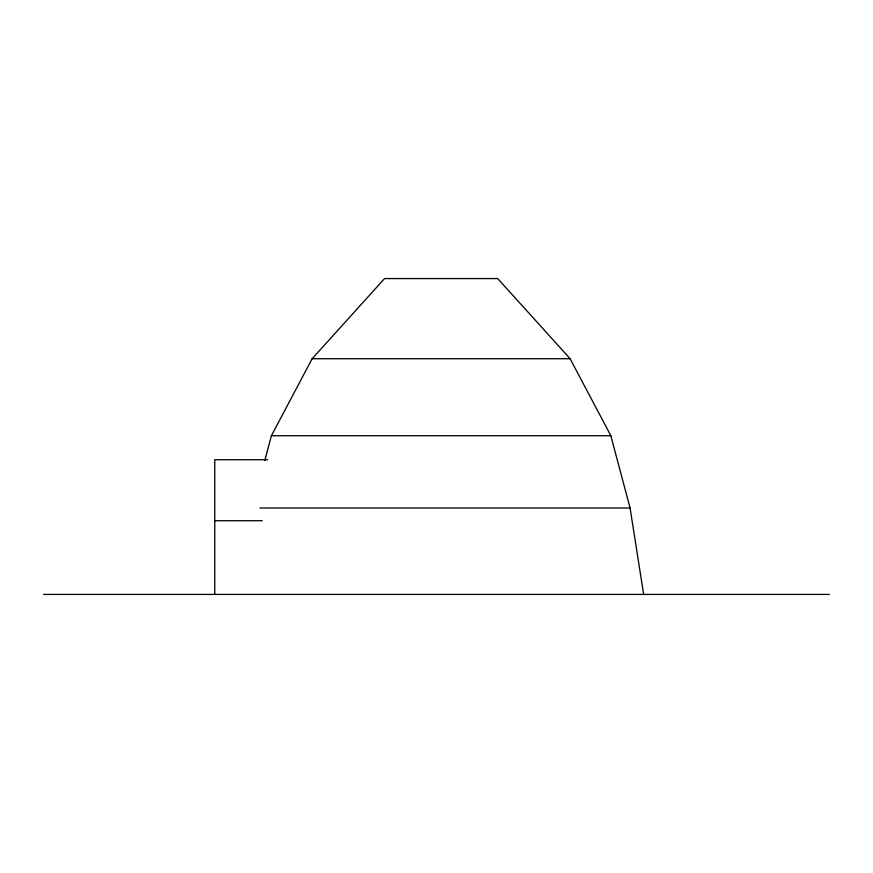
<?xml version="1.0" encoding="UTF-8"?>
<svg xmlns="http://www.w3.org/2000/svg" width="873" height="873" viewBox="0 0 873 873"><rect width="100%" height="100%" fill="white"/><g stroke="black" fill="none" stroke-linecap="round" stroke-linejoin="round"><path stroke-width="1.31" d="M264.781 460.682L271.416 435.714L312.152 358.716L384.556 278.574L497.697 278.574L570.113 358.716L610.838 435.714L630.077 507.999L643.652 594.426M312.152 358.716L570.113 358.716M271.416 435.714L610.838 435.714M267.684 459.722L214.758 459.722L214.758 594.426M259.968 507.999L630.077 507.999M214.758 520.723L262.26 520.723M43.65 594.426L829.35 594.426"/></g></svg>
